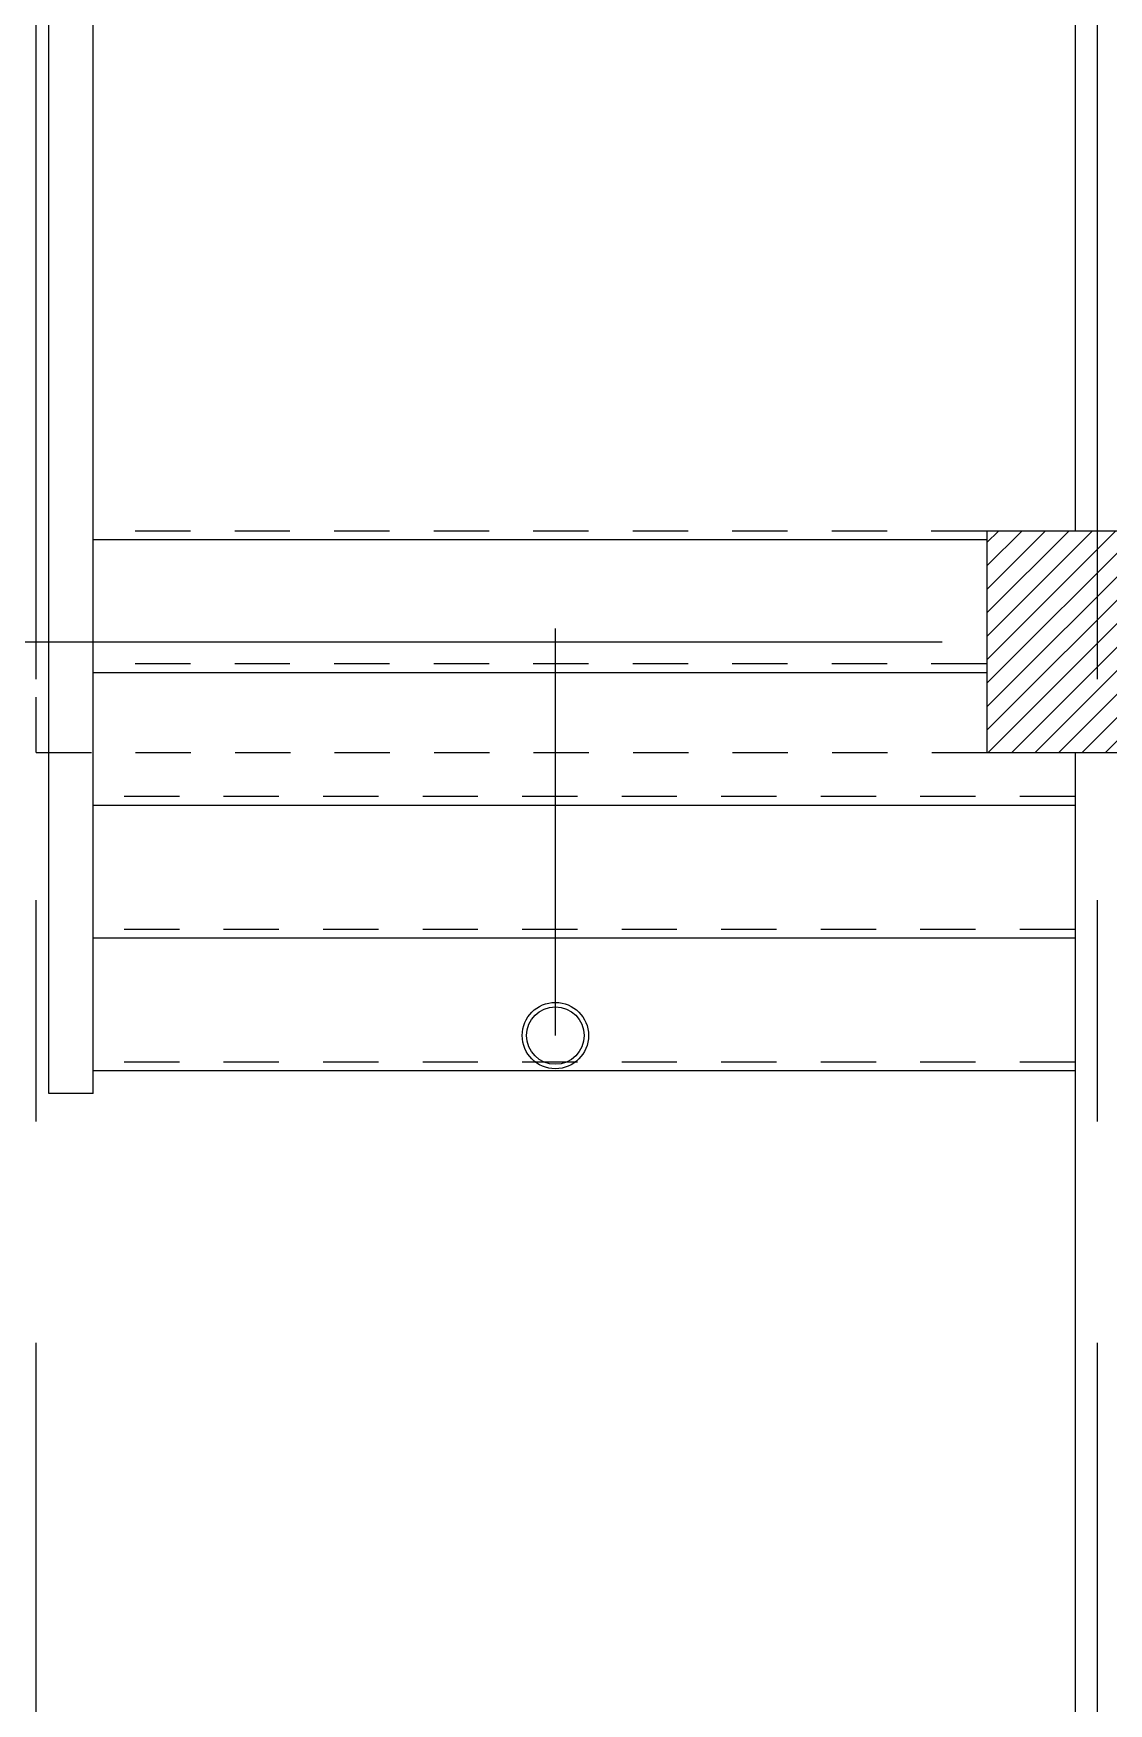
# Model space of a CAD drawing. Extents: x 417866230.2 to 417866327.8, y 43498045.5 to 43498135.4.
# Drawn here: x 417866239.391 to 417866241.822, y 43498097.922 to 43498101.697 of the extents above; entities that cross this region are included whole.
import ezdxf

# ---------------------------------------------------------------- set-up
doc = ezdxf.new("R2010")
doc.units = 0
doc.header["$MEASUREMENT"] = 0
doc.linetypes.add('CENTERX2', pattern=[4, 2.5, -0.5, 0.5, -0.5])
doc.linetypes.add('HIDDEN2', pattern=[0.1875, 0.125, -0.0625])
doc.layers.get('0').update_dxf_attribs({"linetype": 'CONTINUOUS'})
for name, color, linetype in [('AXES', 11, 'CENTERX2'), ('CANOPY-LN', 9, 'CONTINUOUS'), ('COL', 9, 'CONTINUOUS'), ('Handrail', 9, 'CONTINUOUS'), ('HAT', 12, 'CONTINUOUS'), ('STR', 9, 'CONTINUOUS'), ('WALL', 4, 'CONTINUOUS')]:
    doc.layers.add(name, color=color, linetype=linetype)

# ---------------------------------------------------------------- blocks, each defined once
blk = doc.blocks.new('*X78')
at = {"color": 0}
for p, q in [((24139.22208648513, 47951.04294294211), (24589.17914354302, 48401)), ((24139.22208648512, 48004.0759515311), (24536.14613495403, 48401)), ((24139.22208648512, 48057.10896012009), (24483.11312636503, 48401)), ((24139.22208648512, 48110.14196870907), (24430.08011777604, 48401)), ((24139.22208648511, 48163.17497729806), (24377.04710918705, 48401)), ((24139.22208648511, 48216.20798588705), (24324.01410059806, 48401)), ((24139.22208648511, 48269.24099447604), (24270.98109200907, 48401)), ((24139.2220864851, 48322.27400306502), (24217.94808342008, 48401)), ((24139.2220864851, 48375.30701165402), (24164.91507483109, 48401)), ((24142.21215213201, 47901.00000000001), (24639.22208648504, 48398.00993435303)), ((24195.245160721, 47901.00000000001), (24639.22208648504, 48344.97692576404)), ((24248.27816930999, 47901.00000000001), (24639.22208648505, 48291.94391717506)), ((24301.31117789898, 47901.00000000001), (24639.22208648505, 48238.91090858607)), ((24354.34418648798, 47901.00000000001), (24639.22208648505, 48185.87789999708)), ((24407.37719507697, 47901.00000000001), (24639.22208648505, 48132.84489140809)), ((24460.41020366596, 47901.00000000001), (24639.22208648506, 48079.81188281911)), ((24513.44321225495, 47901.00000000001), (24639.22208648506, 48026.77887423012)), ((24566.47622084394, 47901.00000000001), (24639.22208648506, 47973.74586564113)), ((24619.50922943293, 47901.00000000001), (24639.22208648507, 47920.71285705215))]:
    blk.add_line(p, q, dxfattribs=at)
blk = doc.blocks.new('COL50')
at = {"layer": 'COL'}
blk.add_lwpolyline([(-249.9999999999709, 250), (-249.9999999999418, -250), (250, -250), (249.9999999999709, 250)], close=True, dxfattribs=at)

msp = doc.modelspace()

# ---------------------------------------------------------------- linework, layer by layer
at = {"layer": 'AXES'}
for p, q in [((417866239.3968632, 43498056.23778734), (417866239.3968632, 43498134.71525928)), ((417866241.7968633, 43498056.23778734), (417866241.7968633, 43498134.71525928)), ((417866230.9454184, 43498100.32208098), (417866300.0368633, 43498100.32208098))]:
    msp.add_line(p, q, dxfattribs=at)
at = {"layer": 'CANOPY-LN', "linetype": 'HIDDEN2'}
for q in [(417866239.3968632, 43498107.77208099), (417866241.5468633, 43498100.07208098)]:
    msp.add_line((417866239.3968632, 43498100.07208098), q, dxfattribs=at)
at = {"layer": 'Handrail'}
for p, q in [((417866239.4259672, 43498099.30139833), (417866239.4259672, 43498103.69708098)), ((417866239.5259672, 43498099.30139833), (417866239.5259672, 43498103.69708098)), ((417866239.5259672, 43498099.30139833), (417866239.4259672, 43498099.30139833))]:
    msp.add_line(p, q, dxfattribs=at)
at = {"layer": 'STR', "linetype": 'HIDDEN2'}
for p, q in [((417866241.5459672, 43498100.57208098), (417866239.5259672, 43498100.57208098)), ((417866241.5459672, 43498100.27208099), (417866239.5259672, 43498100.27208099)), ((417866241.7459671, 43498099.97208099), (417866239.5259672, 43498099.97208099)), ((417866241.7459671, 43498099.67208099), (417866239.5259672, 43498099.67208099)), ((417866241.7459671, 43498099.37208099), (417866239.5259672, 43498099.37208099))]:
    msp.add_line(p, q, dxfattribs=at)
at = {"layer": 'STR'}
for p, q in [((417866241.5459672, 43498100.55208099), (417866239.5259672, 43498100.55208099)), ((417866240.5709672, 43498099.43208098), (417866240.5709672, 43498100.35208099)), ((417866241.5459672, 43498100.25208098), (417866239.5259672, 43498100.25208098)), ((417866241.7459671, 43498099.95208099), (417866239.5259672, 43498099.95208099)), ((417866241.7459671, 43498099.65208099), (417866239.5259672, 43498099.65208099)), ((417866241.7459671, 43498099.35208099), (417866239.5259672, 43498099.35208099))]:
    msp.add_line(p, q, dxfattribs=at)
at = {"layer": 'STR', "const_width": 0.02151219134471617}
msp.add_lwpolyline([(417866240.4554971, 43498100.35208099), (417866240.6864372, 43498100.35208099), (417866240.5709671, 43498100.55208099)], close=True, dxfattribs=at)
at = {"layer": 'STR'}
for radius in [0.075, 0.065]:
    msp.add_circle((417866240.5709672, 43498099.43208098), radius, dxfattribs=at)
at = {"layer": 'WALL'}
for p, q in [((417866241.7468632, 43498100.57208098), (417866241.7468632, 43498101.74708098)), ((417866241.7468632, 43498095.92208099), (417866241.7468632, 43498100.07208098))]:
    msp.add_line(p, q, dxfattribs=at)
msp.add_arc((417866237.8968632, 43498096.59761892), 1.575000000000146, 359.9999720789338, 73.39843779165328, dxfattribs=at)

# ---------------------------------------------------------------- block references
at = {"layer": 'COL', "xscale": 0.001000000047497451, "yscale": 0.0009999999892897904, "zscale": 0.001}
msp.add_blockref('COL50', (417866241.7968633, 43498100.32208098), dxfattribs=at)
at = {"layer": 'HAT', "xscale": 0.001000000047497451, "yscale": 0.0009999999892897904, "zscale": 0.001}
msp.add_blockref('*X78', (417866217.4076412, 43498052.17108098), dxfattribs=at)

doc.saveas('drawing.dxf')
